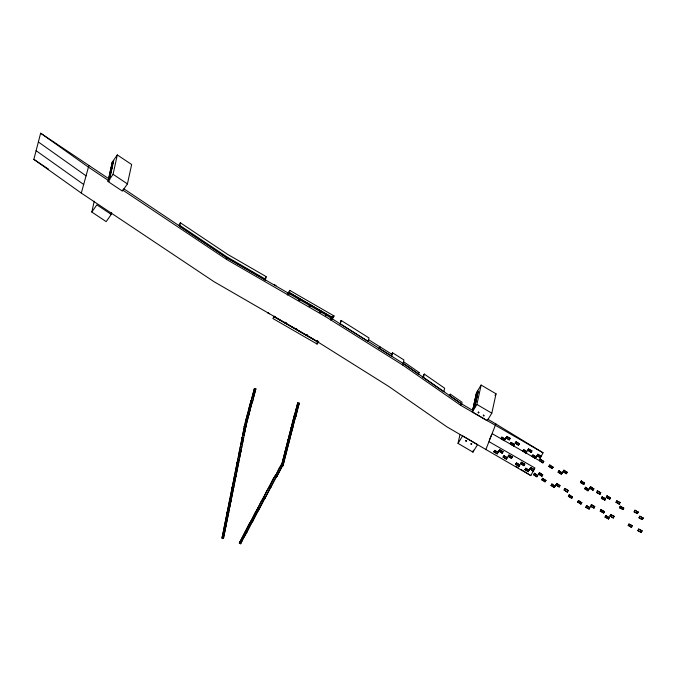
<?xml version="1.0" encoding="UTF-8"?>
<svg xmlns="http://www.w3.org/2000/svg" width="677" height="677" viewBox="0 0 677 677"><rect width="100%" height="100%" fill="white"/><g stroke="black" fill="none" stroke-linecap="round" stroke-linejoin="round"><path stroke-width="1.02" d="M225.001 530.785L226.236 524.472L224.798 524.176L223.368 531.445M239.709 457.398L241.139 450.137L239.692 449.841L238.456 456.163M242.188 445.009L243.618 437.74L242.18 437.452L240.936 443.765M245.226 422.803L243.728 429.793M225.644 520.054L227.277 511.787L228.724 512.074L227.489 518.396M228.724 512.074L227.294 519.344M228.335 506.667L229.765 499.398L231.204 499.685L229.571 507.953M233.878 486.391L232.482 493.423M233.294 481.889L234.733 474.619L236.171 474.907L234.741 482.176M238.846 461.612L237.729 467.248M246.961 421.949L245.666 427.026L244.245 426.654L244.659 425.063L246.106 425.359L245.04 430.775M246.106 425.359L244.676 432.62M243.026 433.331L244.659 425.063L246.089 425.427M231.382 498.856L233.692 487.296L232.245 487.008L230.815 494.278M237.449 468.645L238.651 462.518L237.212 462.23L235.782 469.491M224.476 533.341L223.435 538.469L221.988 538.181L222.505 535.651M224.798 524.176L223.165 532.444M239.692 449.841L238.262 457.11M242.18 437.452L240.75 444.713M243.449 431.19L243.593 430.487M223.435 538.469L223.757 536.853L222.31 536.565M230.002 505.821L231.204 499.694M234.961 481.042L236.171 474.916M241.139 450.137L239.903 456.45M243.618 437.74L242.383 444.061M226.042 518.1L227.277 511.787L228.403 513.691L226.956 513.403L227.997 508.275M228.521 505.719L229.952 498.484M231.009 493.321L232.245 487.008L233.362 488.912L231.923 488.625L232.964 483.496M233.489 480.941L234.919 473.705M235.977 468.543L237.212 462.23L238.329 464.134L236.891 463.847L237.932 458.718M243.229 432.332L243.424 431.384M244.862 431.672L245.049 430.775M237.229 469.787L237.602 467.934M224.806 531.733L226.431 523.558M229.774 506.955L229.968 506.007M232.448 493.618L231.619 497.713M240.547 445.72L240.809 444.374M225.915 518.709L224.976 523.346M228.132 507.665L228.394 506.328M230.612 495.276L230.882 493.931M233.1 482.887L233.362 481.55M235.579 470.498L235.841 469.153M238.329 456.772L237.39 461.401M240.64 445.229L240.107 447.861M242.594 435.472L243.119 432.84M228.225 507.175L227.692 509.806M230.705 494.785L230.18 497.417M233.193 482.396L232.423 486.179M235.139 472.639L235.672 470.007M223.258 531.953L222.725 534.585M234.538 483.175L234.801 481.838M237.026 470.786L237.288 469.449M239.506 458.397L239.768 457.06M242.256 444.671L241.554 448.157M244.735 432.281L244.033 435.768M224.612 532.731L224.874 531.394M227.091 520.342L227.354 519.005M234.631 482.684L234.107 485.324M237.119 470.295L236.349 474.078M239.066 460.546L239.599 457.906M224.705 532.24L223.935 536.023M227.184 519.851L226.651 522.492M229.664 507.462L228.902 511.245M242.899 433.94L241.85 439.068L243.297 439.356L244.338 434.228M235.452 471.099L234.403 476.236L235.85 476.523L236.891 471.395M239.87 449.012L240.411 446.321M230.485 495.877L229.444 501.014L230.882 501.302L231.39 498.78M239.878 448.927L239.37 451.449L240.817 451.745L241.858 446.617M223.038 533.053L221.988 538.181M225.517 520.655L224.476 525.792L225.915 526.08L226.964 520.952M234.411 483.784L233.362 488.912M239.379 459.006L238.329 464.134M229.444 508.562L228.403 513.691M88.907 165.45L81.308 193.097L213.957 281.657L312.503 338.602L388.767 386.449L447.015 426.916L530.827 475.592L534.915 467.976L489.048 441.692M111.663 212.451L111.231 214.423L106.179 221.633L91.818 212.045L94.188 201.196M108.024 181.521L112.247 162.141L117.299 154.931L131.66 164.519L127.437 183.899L122.385 191.117L108.024 181.521L113.076 174.302L117.299 154.931M110.3 176.452L108.599 178.889M110.495 175.571L108.785 178.009M110.69 174.7L108.98 177.137M110.876 173.82L109.175 176.257M111.07 172.94L109.361 175.377M111.451 171.188L109.75 173.625M111.832 169.428L110.131 171.865M112.213 167.676L110.512 170.113M112.407 166.796L110.706 169.233M112.602 165.924L110.893 168.361M112.788 165.044L111.087 167.481M112.983 164.164L111.273 166.601M113.177 163.284L111.468 165.721M113.558 161.532L111.849 163.969M180.429 222.809L179.659 226.321L226.99 257.937L265.291 280.075L266.061 276.563L227.751 254.425L180.429 222.809L178.779 225.39M492.255 433.729L538.968 460.411L543.047 452.786L460.605 405.269L402.697 365.038L325.527 316.616L226.651 259.486L227.032 257.734L123.874 188.815M274.041 316.658L317.767 341.834M274.32 316.184L272.907 318.528L317.115 344.043L318.698 341.411L317.124 343.992M275.023 317.166L275.302 316.692M289.671 292.862L289.384 293.327C286.828 292.142 290.695 293.149 288.859 294.14L287.894 293.522L288.859 294.14M288.698 292.303L332.415 317.538L288.74 292.236L287.243 295.028M289.824 290.433L334.032 315.939L331.916 319.451M284.738 322.768L285.017 322.303L285.982 322.921M285.694 323.386L285.99 322.861M298.574 299.742L299.547 300.309L298.574 299.742L299.386 298.472M300.36 299.031L299.547 300.309M295.409 328.997L295.705 328.472M310.244 306.419L309.271 305.852L310.244 306.419L311.056 305.149L310.76 305.665L309.787 305.107L310.074 304.642M310.768 305.674L309.804 305.056L309.254 305.911M306.097 335.157L306.393 334.641L307.366 335.2L306.385 334.692M307.079 335.665L307.366 335.2M321.465 311.784L320.923 312.639L319.95 312.08L320.492 311.225L321.457 311.843L320.492 311.225M320.763 310.811L320.475 311.276M320.923 312.639L319.959 312.029M321.727 311.369L321.448 311.835M325.527 316.616L325.908 314.864L227.032 257.734M330.638 318.249L331.612 318.808L330.638 318.249C332.06 316.413 330.461 317.268 332.136 318.004L331.612 318.808M334.032 315.939L331.925 319.4M341.098 320.407L340.336 323.919L368.195 341.436L368.965 337.925L341.098 320.407L340.006 324.359M368.584 339.685L379.789 346.717L379.408 348.469L391.78 356.204M391.763 356.288L392.533 352.776L403.907 359.919L403.137 363.422L418.682 374.22L419.063 372.468L403.526 361.67M402.697 365.038L403.077 363.278L460.986 403.517L473.511 410.854M424.251 374.051L423.48 377.563L443.867 391.729L444.637 388.217L424.251 374.051L422.414 377.411M450.349 394.2L449.96 395.96L461.672 404.017L462.061 402.265L450.349 394.2L449.223 395.74M460.605 405.269L460.986 403.517M458.033 443.384L462.619 435.886L477.539 444.628L472.952 452.134L458.033 443.384L459.962 434.516M472.301 411.946L476.523 392.575L481.119 385.069L496.038 393.811L491.807 413.19L487.22 420.696L472.301 411.946L476.887 404.448L481.119 385.069M473.942 408.739L474.687 407.681M474.137 407.859L474.882 406.801M474.332 406.987L475.068 405.921M474.425 406.784L472.876 409.314M474.518 406.107L475.262 405.041M474.619 405.904L473.062 408.443M474.712 405.227L475.449 404.169M474.805 405.024L473.257 407.562M474.907 404.355L475.643 403.289M475.381 402.392L473.832 404.931M475.576 401.52L474.018 404.051M475.762 400.64L474.213 403.17M475.956 399.76L474.408 402.299M476.143 398.88L474.594 401.419M476.337 398.008L474.789 400.539M476.532 397.128L474.983 399.667M476.718 396.248L475.169 398.787M476.913 395.376L475.364 397.907M477.488 392.736L475.939 395.275M477.674 391.865L476.126 394.395M477.869 390.984L476.32 393.523M472.952 452.134L473.375 450.163M487.821 419.241L495.869 423.963L485.832 449.663M533.671 474.797L534.568 473.231L537.758 475.508L536.912 476.803L533.671 474.797L534.568 473.231M539.637 460.8L542.878 462.814L539.637 460.8L540.534 459.243L543.716 461.519L540.534 459.243M536.912 476.803L533.73 474.535M538.596 474.213L539.493 472.648L542.683 474.924L541.837 476.219L538.596 474.213L539.493 472.648M541.837 476.219L542.734 474.662M541.778 479.824L542.675 478.267L545.857 480.535L545.019 481.838L541.778 479.824L542.675 478.267M545.019 481.838L545.916 480.272M548.895 466.546L549.792 464.989L552.974 467.257L552.136 468.56L548.895 466.546L549.792 464.989M552.136 468.56L553.033 466.995M551.036 485.57L551.933 484.004L555.115 486.281L554.277 487.575L551.036 485.57L551.933 484.004M554.277 487.575L555.174 486.018M558.153 472.292L559.05 470.735L562.232 473.003L561.394 474.306L558.153 472.292L559.05 470.735M555.961 484.986L556.858 483.42L560.04 485.697L559.202 486.991L555.961 484.986L556.858 483.42M561.394 474.306L562.291 472.741M559.202 486.991L556.02 484.724M563.078 471.708L563.975 470.143L567.157 472.419L566.319 473.722L563.078 471.708L563.975 470.143M566.319 473.722L567.216 472.157M564.068 490.013L567.309 492.027L564.068 490.013L564.965 488.456L568.206 490.461L567.309 492.027M564.965 488.456L568.147 490.723M568.392 496.343L569.298 494.785L572.48 497.053L571.642 498.357L568.392 496.343L569.298 494.785M571.642 498.357L572.539 496.791M580.434 482.481L581.34 480.924L584.522 483.192L583.676 484.495L580.434 482.481L581.34 480.924M577.65 502.089L578.556 500.523L581.738 502.799L580.891 504.094L577.65 502.089L578.556 500.523M583.676 484.495L584.581 482.929M580.891 504.094L581.797 502.537M584.767 488.811L585.664 487.245L588.855 489.522L588.008 490.825L584.767 488.811L585.664 487.245M588.008 490.825L588.914 489.259M589.692 488.227L590.589 486.661L593.78 488.938L592.934 490.233L589.692 488.227L590.589 486.661M585.715 507.225L589.117 508.977L585.715 507.225L586.502 505.601L589.845 507.615L586.502 505.601M592.934 490.233L593.839 488.676M590.572 506.252L593.966 508.004L590.572 506.252L591.359 504.627L594.702 506.641L591.359 504.627M596.555 492.45L599.949 494.202L596.555 492.45L597.342 490.825L600.677 492.839L597.342 490.825M601.396 498.424L602.183 496.8L605.517 498.814L604.789 500.176L601.396 498.424L602.183 496.8M600.271 511.253L601.058 509.637L604.392 511.651L603.664 513.014L600.271 511.253L601.058 509.637M604.789 500.176L605.577 498.551M606.245 497.451L607.041 495.826L610.375 497.84L609.647 499.203L606.245 497.451L607.041 495.826M603.664 513.014L604.451 511.389M605.111 517.228L605.898 515.612L609.232 517.626L608.505 518.988L605.111 517.228L605.898 515.612M609.647 499.203L610.434 497.578M608.505 518.988L609.292 517.363M614.149 516.39L613.362 518.015L610.019 516.001L610.756 514.638L614.149 516.39L610.756 514.638M615.943 502.452L616.73 500.828L620.124 502.588L619.337 504.204L616.002 502.19M616.73 500.828L620.124 502.588M613.362 518.015L610.019 516.001M619.337 504.204L616.849 502.63M619.573 507.809L620.36 506.184L623.703 508.199L622.975 509.561L619.573 507.809L620.36 506.184M622.975 509.561L623.762 507.936M628.146 525.648L628.933 524.023L632.326 525.775L631.539 527.4L628.205 525.386M628.933 524.023L632.326 525.775M634.129 511.837L637.522 513.589L634.129 511.837L634.916 510.213L638.25 512.227L634.916 510.213M631.539 527.4L629.051 525.826M638.97 517.812L642.363 519.564L638.97 517.812L639.757 516.187L643.15 517.939L642.363 519.564M639.757 516.187L643.091 518.201M637.844 530.65L641.237 532.401L637.844 530.65L638.631 529.025L642.024 530.776L641.237 532.401M638.631 529.025L641.965 531.039M265.156 280.583L266.061 276.563M282.064 463.584L275.319 476.21L279.042 468.315L282.064 463.584L283.375 464.261L282.961 465.852L281.539 465.488L283.071 459.328M281.539 465.488L282.8 460.411M283.189 458.82L285.931 448.174M288.427 438.51L289.062 435.929M292.464 422.609L286.075 447.565M291.559 426.273L292.193 423.692M282.961 465.852L284.501 459.683M284.365 460.165L290.492 436.293M283.595 463.356L284.23 460.775M287.497 447.929L290.763 435.209M290.628 435.692L293.894 422.973M292.337 423.083L294.063 416.533L295.688 416.947L297.228 410.778M296.314 414.451L296.958 411.861M295.527 411.506L294.258 416.583L295.798 410.414M287.361 448.529L286.092 453.615L284.67 453.251L283.426 457.88M293.623 424.056L292.362 429.133L290.932 428.769L291.338 427.179L292.769 427.542L290.882 434.702M244.245 426.654L244.846 424.234M245.675 420.976L248.425 410.584M245.666 427.026L247.232 420.866M247.097 421.339L250.431 408.646M249.119 407.766L250.642 402.206L252.267 402.629L252.868 400.209M252.267 402.629L253.249 398.787M286.202 447.082L284.67 453.251L285.076 451.652L286.506 452.016L284.619 459.175M248.044 412.014L245.92 419.985M251.446 399.836L250.837 402.256L251.819 398.414M282.944 459.801L283.282 458.481M289.206 435.328L291.338 427.179L292.362 429.133M295.663 410.897L297.795 402.747L299.226 403.111L297.338 410.27M293.759 423.447L295.9 415.297L294.013 422.456M297.093 411.261L297.431 409.94M245.133 423.1L245.531 421.576M248.332 410.871L248.73 409.357M251.726 398.702L252.132 397.187M250.16 409.729L248.865 414.798L247.443 414.434L247.562 413.875L247.858 412.843L249.288 413.207L247.35 420.358M253.156 399.075L253.553 397.56M286.32 446.575L288.207 439.415L289.638 439.779L289.181 441.404L287.801 441.015L288.207 439.415L289.231 441.37M292.582 422.101L294.47 414.942L296.094 415.348L295.688 416.947M295.908 409.907L297.795 402.747M245.404 422.008L245.81 420.493M248.603 409.788L249.009 408.273M252.005 397.619L252.403 396.104M253.426 397.991L253.833 396.468M297.575 409.331L299.226 403.111M248.874 408.756L249.424 406.649M252.267 396.578L254.459 388.446L255.881 388.818L253.943 395.96M250.295 409.12L252.487 400.987L252.182 402.02M253.689 396.95L254.247 394.843M294.063 416.533L294.47 414.942M252.521 395.596L254.459 388.446M250.549 408.138L252.013 402.612M81.308 193.097L33.85 159.374L40.645 133.208L109.886 179.473M250.642 402.206L251.057 400.615L252.682 401.038M249.593 405.938L251.057 400.615M254.417 394.141L255.881 388.818M379.789 346.717L379.171 348.545L379.789 346.717L392.169 354.443M489.302 440.245L491.62 434.499M275.92 474.662L272.89 479.384L269.175 487.279L270.478 487.956L274.193 480.061L277.223 475.33L240.64 543.792L239.336 543.115L273.33 478.808L275.92 474.662L277.409 475.423L276.631 476.879L275.141 476.117M240.64 543.792L242.586 539.442M252.58 521.451L256.295 513.555L259.325 508.833L258.013 508.156L254.992 512.887L251.269 520.782L252.58 521.451L252.047 519.327L249.018 524.057L239.336 543.115M270.563 487.381L271.257 486.501L269.954 485.824L266.924 490.554L263.201 498.45L264.512 499.118L270.199 487.897M276.631 476.879L282.317 465.658M277.409 475.423L283.375 464.261L281.945 463.897M259.046 509.129L263.48 500.244M243.043 538.486L247.384 531.166L246.081 530.497L245.302 531.953L246.606 532.621L250.329 524.726L253.35 520.004L252.047 519.327M331.451 319.341L332.432 317.479L330.985 320.255M589.117 508.977L589.904 507.352M599.949 494.202L600.736 492.577M593.966 508.004L594.753 506.379M609.96 516.263L610.696 514.901M637.522 513.589L638.309 511.973M642.422 519.301L643.15 517.939M641.297 532.139L642.024 530.776M288.419 292.769L289.841 290.374M331.933 318.325L333.558 315.609L331.078 319.764M475.762 396.079L477.31 393.549L475.745 396.155M473.46 406.615L475.017 404.076L473.451 406.682M495.014 395.478L496.038 393.811M542.878 462.814L543.775 461.257M567.36 491.764L568.206 490.461M391.484 354.367L392.533 352.776M501.056 438.408L501.902 437.122L505.144 438.984L504.357 440.634L501.056 438.408L504.357 440.634M501.107 438.772L501.902 437.122M493.939 451.686L494.785 450.4L498.027 452.261L497.24 453.912L493.939 451.686L497.24 453.912M493.998 452.05L494.785 450.4M504.297 440.27L505.144 438.984M505.981 437.697L506.828 436.42L510.069 438.281L509.282 439.923L505.981 437.697L509.282 439.923M506.041 438.061L506.828 436.42M497.18 453.548L498.027 452.261M498.864 450.975L499.711 449.689L502.952 451.551L502.165 453.201L498.864 450.975L502.165 453.201M498.924 451.339L499.711 449.689M509.222 439.559L510.069 438.281M502.114 452.837L502.952 451.551M510.314 443.723L511.16 442.445L514.402 444.307L513.615 445.948L510.314 443.723L513.615 445.948M510.373 444.087L511.16 442.445M503.197 457L504.043 455.714L507.285 457.576L506.498 459.226L503.197 457L506.498 459.226M503.256 457.364L504.043 455.714M513.555 445.584L514.402 444.307M515.239 443.02L516.086 441.734L519.327 443.596L518.54 445.238L515.239 443.02L518.54 445.238M515.299 443.376L516.086 441.734M508.131 456.298L508.969 455.012L512.21 456.873L511.423 458.515L508.131 456.298L510.56 457.694M508.182 456.653L508.969 455.012M518.489 444.882L519.327 443.596M512.21 456.873L511.423 458.515M522.822 450.907L523.659 449.621L526.901 451.483L526.114 453.133L522.822 450.907L526.114 453.133M522.872 451.271L523.659 449.621M515.705 464.185L516.543 462.899L519.792 464.761L518.997 466.402L515.705 464.185L518.997 466.402M515.756 464.54L516.543 462.899M527.747 450.197L528.585 448.91L531.826 450.772L531.039 452.422L527.747 450.197L530.176 451.593M527.798 450.56L528.585 448.91M518.946 466.047L519.792 464.761M520.63 463.474L521.468 462.188L524.717 464.05L523.93 465.7L520.63 463.474L523.93 465.7M520.681 463.838L521.468 462.188M531.826 450.772L531.039 452.422M523.871 465.336L524.717 464.05M532.08 456.222L532.917 454.936L536.167 456.797L535.372 458.447L532.08 456.222L535.372 458.447M532.13 456.586L532.917 454.936M524.963 469.499L525.809 468.213L529.05 470.075L528.263 471.725L524.963 469.499L528.263 471.725M525.013 469.863L525.809 468.213M535.321 458.084L536.167 456.797M537.005 455.511L537.843 454.225L541.092 456.086L540.305 457.737L537.005 455.511L540.305 457.737M537.056 455.875L537.843 454.225M528.204 471.361L529.05 470.075M529.888 468.789L530.734 467.502L533.975 469.364L533.188 471.014L529.888 468.789L533.188 471.014M529.947 469.153L530.734 467.502M540.246 457.373L541.092 456.086M533.129 470.65L533.975 469.364M263.861 499.634L265.291 497.663L263.979 496.994L260.958 501.716L257.235 509.612L258.546 510.289L258.013 508.156M287.886 293.573L288.427 292.718M112.06 163.022L113.761 160.584L112.043 163.089M109.953 172.677L111.654 170.24L109.936 172.745M109.572 174.429L111.273 171.992L109.556 174.497M91.818 212.045L96.87 204.826L111.231 214.423M417.937 374.009L419.063 372.468M282.681 465.141L283.375 464.261M244.338 426.679L245.776 426.967M297.389 404.347L298.819 404.702M254.036 390.037L255.466 390.409M281.285 465.04L282.597 465.708M240.115 541.659L241.418 542.336M606.981 496.089L610.375 497.84M606.304 497.189L609.698 498.941M602.124 497.062L605.517 498.814M620.31 506.447L623.703 508.199M601.447 498.162L604.849 499.914M619.633 507.547L623.026 509.299M600.998 509.899L604.392 511.651M600.33 511L603.723 512.751M605.839 515.874L609.232 517.626M605.162 516.966L608.564 518.726M506.878 436.775L510.119 438.637M516.136 442.098L519.377 443.96M528.644 449.274L531.885 451.136M537.902 454.589L541.143 456.45M501.953 437.486L505.194 439.348M511.211 442.8L514.452 444.662M523.719 449.985L526.96 451.847M532.977 455.299L536.218 457.161M499.761 450.053L503.003 451.914M509.019 455.367L512.269 457.229M521.527 462.552L524.768 464.414M530.785 467.866L534.026 469.728M494.836 450.764L498.077 452.625M504.094 456.078L507.335 457.94M516.602 463.254L519.843 465.116M525.86 468.577L529.101 470.439M331.18 317.386L332.145 317.953M285.009 322.354L285.973 322.921M273.999 316.726L317.716 341.961M265.486 279.195L227.176 257.065L179.854 225.449M476.887 404.448L491.807 413.19M495.869 423.963L543.047 452.786M563.916 470.405L567.157 472.419M581.281 481.186L584.522 483.192M590.539 486.924L593.78 488.938M563.129 471.446L566.37 473.46M580.494 482.219L583.735 484.233M589.752 487.965L592.993 489.979M549.732 465.251L552.974 467.257M558.99 470.997L562.232 473.003M585.613 487.508L588.855 489.522M548.945 466.284L552.187 468.298M558.203 472.03L561.445 474.044M584.826 488.549L588.068 490.563M539.442 472.91L542.683 474.924M556.799 483.683L560.04 485.697M538.655 473.951L541.896 475.956M534.517 473.494L537.758 475.508M542.615 478.529L545.857 480.535M551.873 484.267L555.115 486.281M569.239 495.039L572.48 497.053M578.496 500.785L581.738 502.799M541.837 479.561L545.078 481.575M551.899 485.807L554.336 487.322M568.452 496.08L570.88 497.587M577.709 501.826L580.951 503.832M515.662 466.182L518.337 467.841M521.011 469.508L530.827 475.592M325.908 314.864L403.137 363.422M113.076 174.302L127.437 183.899M109.505 181.224L88.526 167.211L40.645 133.208M122.622 189.983L226.651 259.486M33.85 159.374L48.634 169.258M38.369 141.984L86.106 175.885M36.101 150.692L83.703 184.508M285.076 451.652L286.092 453.615M247.858 412.843L248.865 414.798M269.954 485.824L270.478 487.956M263.979 496.994L264.512 499.118M112.043 168.48L110.317 170.993L112.043 168.48M113.381 162.336L111.663 164.85L113.381 162.336M268.016 312.943L269.463 313.713L268.016 312.943M274.38 284.865L275.827 285.635L274.38 284.865M299.116 298.887L300.072 299.496L299.116 298.887M296.391 329.496L296.678 329.03L296.391 329.496M316.794 341.276L317.064 340.861L318.038 341.42L316.633 343.764L318.046 341.369L317.081 340.81L316.794 341.276M475.093 403.475L475.889 402.146L475.093 403.475M475.203 403.204L473.638 405.802L475.203 403.204M475.288 402.595L476.083 401.275L475.288 402.595M475.474 401.715L476.278 400.395L475.474 401.715M475.669 400.843L476.464 399.515L475.669 400.843M475.863 399.963L476.659 398.635L475.863 399.963M476.049 399.083L476.845 397.763L476.049 399.083M476.244 398.211L477.04 396.883L476.244 398.211M476.43 397.331L477.234 396.003L476.43 397.331M476.625 396.451L477.42 395.131L476.625 396.451M476.82 395.571L477.615 394.251L476.82 395.571M477.006 394.699L477.81 393.371L477.006 394.699M477.116 394.429L475.55 397.027L477.116 394.429M477.2 393.819L477.996 392.499L477.2 393.819M477.395 392.939L478.19 391.619L477.395 392.939M478.402 412.081L478.03 412.691L478.664 413.063L479.037 412.454L478.402 412.081M465.996 440.482L465.624 441.082L466.25 441.455L466.622 440.845L465.996 440.482M483.59 415.119L483.217 415.729L483.843 416.093L484.216 415.492L483.59 415.119M471.175 443.52L470.803 444.12L471.437 444.493L471.81 443.884L471.175 443.52"/></g></svg>
